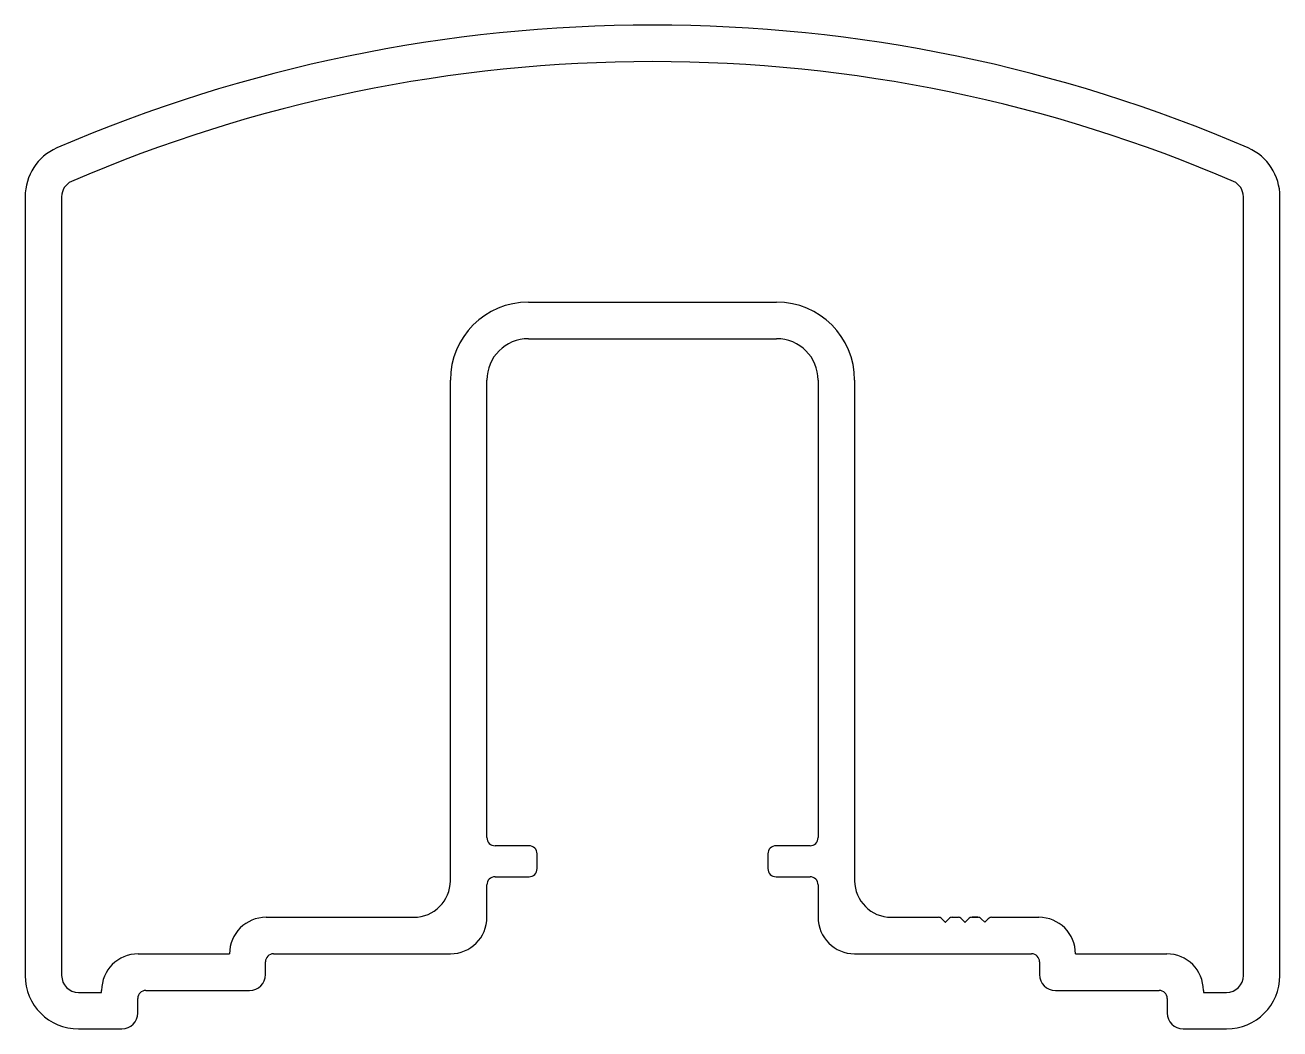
# Model space of a CAD drawing. Header units: inches. Extents: x -30.6 to 32.9, y -0.4 to 50.4.
import ezdxf

# ---------------------------------------------------------------- set-up
doc = ezdxf.new("R2010")
doc.units = ezdxf.units.IN
doc.header["$MEASUREMENT"] = 0
doc.layers.add('1', color=7, linetype='Continuous')

msp = doc.modelspace()

# ---------------------------------------------------------------- linework, layer by layer
at = {"layer": '1', "color": 7}
for p, q in [((-30.62, 41.734), (-30.62, 2.318)), ((-28.77, 41.734), (-28.77, 22.026)), ((31.03, 2.318), (31.03, 41.734)), ((32.88, 2.318), (32.88, 41.734)), ((-5.15, 36.398), (1.13, 36.398)), ((1.13, 36.398), (7.41, 36.398)), ((-5.15, 34.548), (7.41, 34.548)), ((-9.1, 7.118), (-9.1, 32.448)), ((-7.25, 9.298), (-7.25, 32.448)), ((9.51, 32.448), (9.51, 9.298)), ((11.36, 32.448), (11.36, 7.118)), ((-28.77, 22.026), (-28.77, 2.318)), ((-5.12, 8.888), (-6.84, 8.888)), ((-4.71, 7.728), (-4.71, 8.478)), ((6.97, 8.478), (6.97, 7.728)), ((9.1, 8.888), (7.38, 8.888)), ((-6.84, 7.318), (-5.12, 7.318)), ((7.38, 7.318), (9.1, 7.318)), ((-7.25, 5.268), (-7.25, 6.908)), ((9.51, 6.908), (9.51, 5.268)), ((-18.423, 5.268), (-10.95, 5.268)), ((13.21, 5.268), (15.592, 5.268)), ((15.592, 5.268), (15.592, 5.268)), ((15.592, 5.268), (15.592, 5.268)), ((15.769, 5.195), (15.94, 5.024)), ((15.952, 5.024), (16.123, 5.195)), ((16.299, 5.268), (16.592, 5.268)), ((16.769, 5.195), (16.94, 5.024)), ((16.952, 5.024), (17.123, 5.195)), ((17.299, 5.268), (17.299, 5.268)), ((17.299, 5.268), (17.592, 5.268)), ((17.592, 5.268), (17.299, 5.268)), ((17.299, 5.268), (17.592, 5.268)), ((17.592, 5.268), (17.299, 5.268)), ((17.299, 5.268), (17.592, 5.268)), ((17.769, 5.195), (17.94, 5.024)), ((17.952, 5.024), (18.123, 5.195)), ((18.299, 5.268), (20.682, 5.268)), ((-24.899, 3.418), (-20.273, 3.418)), ((-20.273, 3.418), (-20.273, 3.418)), ((-18.05, 3.418), (-9.1, 3.418)), ((11.36, 3.418), (20.31, 3.418)), ((22.532, 3.418), (22.532, 3.418)), ((22.532, 3.418), (27.158, 3.418)), ((-18.46, 2.368), (-18.46, 3.008)), ((20.72, 3.008), (20.72, 2.368)), ((-27.92, 1.468), (-26.749, 1.468)), ((-26.749, 1.468), (-26.749, 1.568)), ((-24.51, 1.568), (-19.26, 1.568)), ((21.52, 1.568), (26.77, 1.568)), ((29.008, 1.568), (29.008, 1.468)), ((29.008, 1.468), (30.18, 1.468)), ((-24.92, 0.418), (-24.92, 1.158)), ((27.18, 1.158), (27.18, 0.418)), ((-27.92, -0.382), (-25.72, -0.382)), ((27.98, -0.382), (30.18, -0.382))]:
    msp.add_line(p, q, dxfattribs=at)
for centre, radius, start, end in [((1.13, -25.782), 76.2, 90, 113.30841), ((1.13, -25.782), 76.2, 66.69159, 90), ((1.13, -25.782), 74.35, 90, 113.29646), ((1.13, -25.782), 74.35, 66.70354, 90), ((-27.92, 41.734), 2.7, 114.06149, 180), ((30.18, 41.734), 2.7, 0, 65.93851), ((-27.92, 41.734), 0.85, 114.65526, 180), ((30.18, 41.734), 0.85, 360, 65.34474), ((-5.15, 32.448), 3.95, 90, 180), ((7.41, 32.448), 3.95, 0, 90), ((-5.15, 32.448), 2.1, 90, 180), ((7.41, 32.448), 2.1, 0, 90), ((-6.84, 9.298), 0.41, 180, 270), ((9.1, 9.298), 0.41, 270, 360), ((-5.12, 8.478), 0.41, 360, 90), ((7.38, 8.478), 0.41, 90, 180), ((-5.12, 7.728), 0.41, 270, 0), ((7.38, 7.728), 0.41, 180, 270), ((-10.95, 7.118), 1.85, 270, 0), ((-6.84, 6.908), 0.41, 90, 180), ((9.1, 6.908), 0.41, 360, 90), ((13.21, 7.118), 1.85, 180, 270), ((-18.423, 3.418), 1.85, 90, 180), ((-9.1, 5.268), 1.85, 270, 0), ((11.36, 5.268), 1.85, 180, 270), ((15.592, 5.018), 0.25, 45, 90), ((16.299, 5.018), 0.25, 90, 135), ((16.592, 5.018), 0.25, 45, 90), ((17.299, 5.018), 0.25, 90, 135), ((17.592, 5.018), 0.25, 45, 90), ((18.299, 5.018), 0.25, 90, 135), ((20.682, 3.418), 1.85, 0, 90), ((15.946, 5.029), 0.008, 225, 315), ((16.946, 5.029), 0.008, 225, 315), ((17.946, 5.029), 0.008, 225, 315), ((-24.899, 1.568), 1.85, 90, 180), ((-18.05, 3.008), 0.41, 90, 180), ((20.31, 3.008), 0.41, 0, 90), ((27.158, 1.568), 1.85, 360, 90), ((-27.92, 2.318), 2.7, 180, 270), ((-27.92, 2.318), 0.85, 180, 270), ((-19.26, 2.368), 0.8, 270, 360), ((21.52, 2.368), 0.8, 180, 270), ((30.18, 2.318), 2.7, 270, 0), ((30.18, 2.318), 0.85, 270, 0), ((-24.51, 1.158), 0.41, 90, 180), ((26.77, 1.158), 0.41, 360, 90), ((-25.72, 0.418), 0.8, 270, 360), ((27.98, 0.418), 0.8, 180, 270)]:
    msp.add_arc(centre, radius, start, end, dxfattribs=at)

doc.saveas('drawing.dxf')
